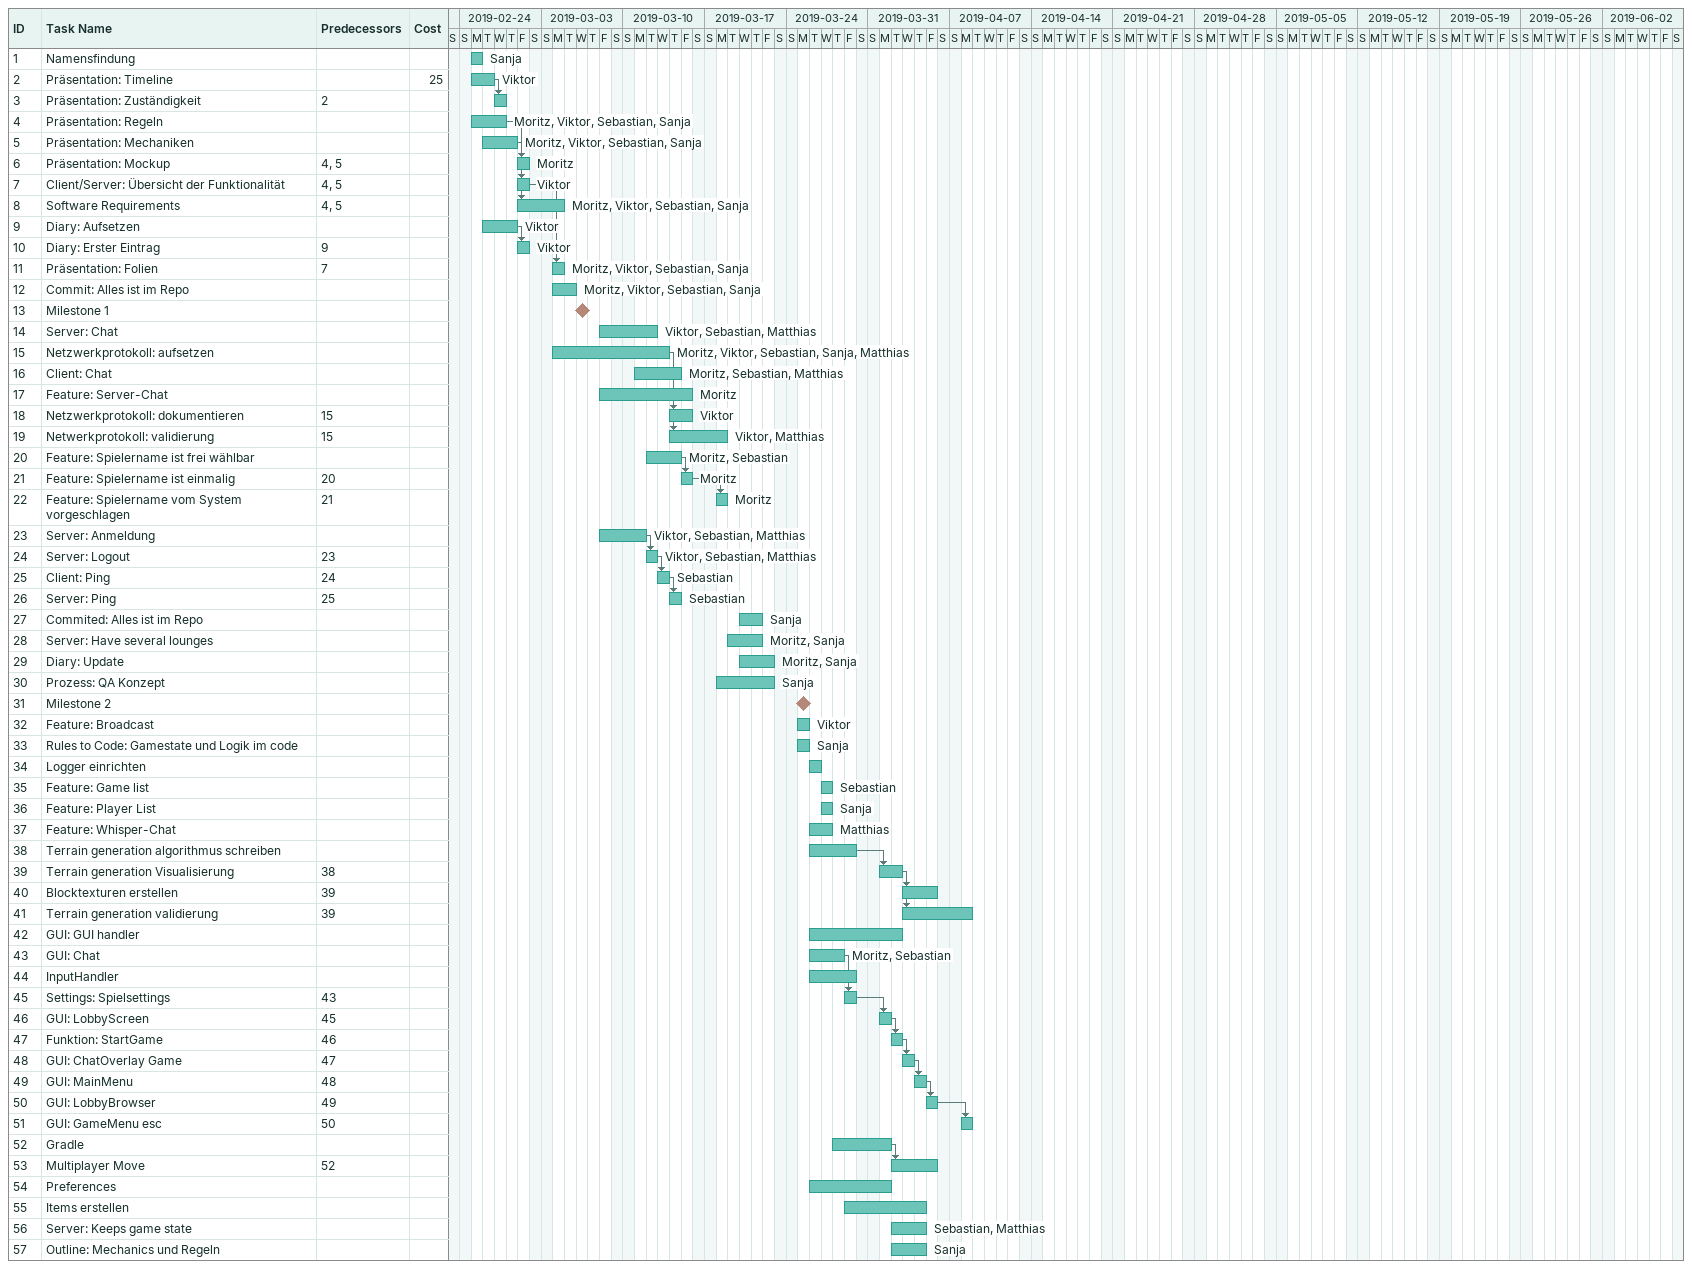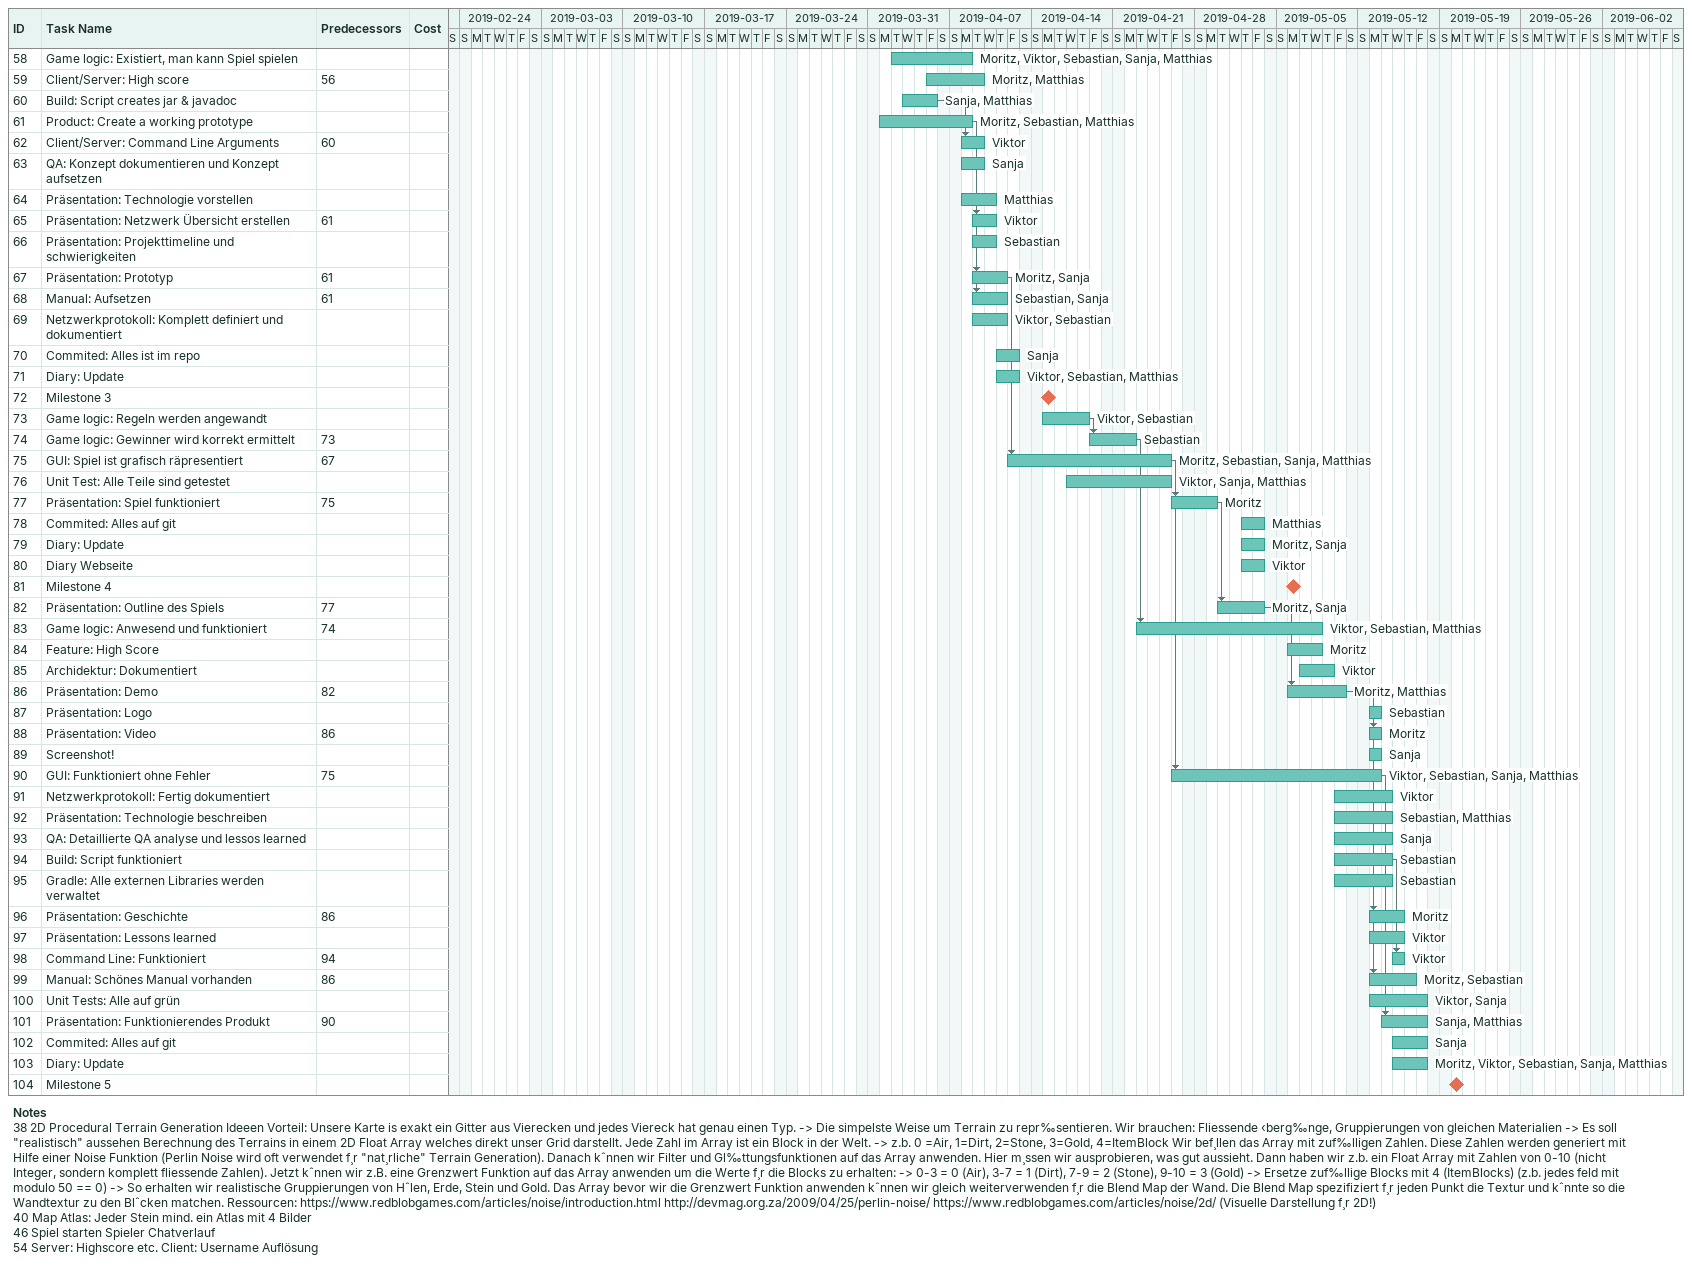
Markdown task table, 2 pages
| ID | Task | Start | Finish | Predecessors | Resources | Cost |
|---|---|---|---|---|---|---|
| 1 | Namensfindung | 2019-02-25 | 2019-02-25 |  | Sanja |  |
| 2 | Präsentation: Timeline | 2019-02-25 | 2019-02-26 |  | Viktor | 25 |
| 3 | Präsentation: Zuständigkeit | 2019-02-27 | 2019-02-27 | 2 |  |  |
| 4 | Präsentation: Regeln | 2019-02-25 | 2019-02-27 |  | Moritz, Viktor, Sebastian, Sanja |  |
| 5 | Präsentation: Mechaniken | 2019-02-26 | 2019-02-28 |  | Moritz, Viktor, Sebastian, Sanja |  |
| 6 | Präsentation: Mockup | 2019-03-01 | 2019-03-01 | 4, 5 | Moritz |  |
| 7 | Client/Server: Übersicht der Funktionalität | 2019-03-01 | 2019-03-01 | 4, 5 | Viktor |  |
| 8 | Software Requirements | 2019-03-01 | 2019-03-04 | 4, 5 | Moritz, Viktor, Sebastian, Sanja |  |
| 9 | Diary: Aufsetzen | 2019-02-26 | 2019-02-28 |  | Viktor |  |
| 10 | Diary: Erster Eintrag | 2019-03-01 | 2019-03-01 | 9 | Viktor |  |
| 11 | Präsentation: Folien | 2019-03-04 | 2019-03-04 | 7 | Moritz, Viktor, Sebastian, Sanja |  |
| 12 | Commit: Alles ist im Repo | 2019-03-04 | 2019-03-05 |  | Moritz, Viktor, Sebastian, Sanja |  |
| 13 | Milestone 1 (milestone) | 2019-03-06 | 2019-03-06 |  |  |  |
| 14 | Server: Chat | 2019-03-08 | 2019-03-12 |  | Viktor, Sebastian, Matthias |  |
| 15 | Netzwerkprotokoll: aufsetzen | 2019-03-04 | 2019-03-13 |  | Moritz, Viktor, Sebastian, Sanja, Matthias |  |
| 16 | Client: Chat | 2019-03-11 | 2019-03-14 |  | Moritz, Sebastian, Matthias |  |
| 17 | Feature: Server-Chat | 2019-03-08 | 2019-03-15 |  | Moritz |  |
| 18 | Netzwerkprotokoll: dokumentieren | 2019-03-14 | 2019-03-15 | 15 | Viktor |  |
| 19 | Netwerkprotokoll: validierung | 2019-03-14 | 2019-03-18 | 15 | Viktor, Matthias |  |
| 20 | Feature: Spielername ist frei wählbar | 2019-03-12 | 2019-03-14 |  | Moritz, Sebastian |  |
| 21 | Feature: Spielername ist einmalig | 2019-03-15 | 2019-03-15 | 20 | Moritz |  |
| 22 | Feature: Spielername vom System vorgeschlagen | 2019-03-18 | 2019-03-18 | 21 | Moritz |  |
| 23 | Server: Anmeldung | 2019-03-08 | 2019-03-11 |  | Viktor, Sebastian, Matthias |  |
| 24 | Server: Logout | 2019-03-12 | 2019-03-12 | 23 | Viktor, Sebastian, Matthias |  |
| 25 | Client: Ping | 2019-03-13 | 2019-03-13 | 24 | Sebastian |  |
| 26 | Server: Ping | 2019-03-14 | 2019-03-14 | 25 | Sebastian |  |
| 27 | Commited: Alles ist im Repo | 2019-03-20 | 2019-03-21 |  | Sanja |  |
| 28 | Server: Have several lounges | 2019-03-19 | 2019-03-21 |  | Moritz, Sanja |  |
| 29 | Diary: Update | 2019-03-20 | 2019-03-22 |  | Moritz, Sanja |  |
| 30 | Prozess: QA Konzept | 2019-03-18 | 2019-03-22 |  | Sanja |  |
| 31 | Milestone 2 (milestone) | 2019-03-25 | 2019-03-25 |  |  |  |
| 32 | Feature: Broadcast | 2019-03-25 | 2019-03-25 |  | Viktor |  |
| 33 | Rules to Code: Gamestate und Logik im code | 2019-03-25 | 2019-03-25 |  | Sanja |  |
| 34 | Logger einrichten | 2019-03-26 | 2019-03-26 |  |  |  |
| 35 | Feature: Game list | 2019-03-27 | 2019-03-27 |  | Sebastian |  |
| 36 | Feature: Player List | 2019-03-27 | 2019-03-27 |  | Sanja |  |
| 37 | Feature: Whisper-Chat | 2019-03-26 | 2019-03-27 |  | Matthias |  |
| 38 | Terrain generation algorithmus schreiben | 2019-03-26 | 2019-03-29 |  |  |  |
| 39 | Terrain generation Visualisierung | 2019-04-01 | 2019-04-02 | 38 |  |  |
| 40 | Blocktexturen erstellen | 2019-04-03 | 2019-04-05 | 39 |  |  |
| 41 | Terrain generation validierung | 2019-04-03 | 2019-04-08 | 39 |  |  |
| 42 | GUI: GUI handler | 2019-03-26 | 2019-04-02 |  |  |  |
| 43 | GUI: Chat | 2019-03-26 | 2019-03-28 |  | Moritz, Sebastian |  |
| 44 | InputHandler | 2019-03-26 | 2019-03-29 |  |  |  |
| 45 | Settings: Spielsettings | 2019-03-29 | 2019-03-29 | 43 |  |  |
| 46 | GUI: LobbyScreen | 2019-04-01 | 2019-04-01 | 45 |  |  |
| 47 | Funktion: StartGame | 2019-04-02 | 2019-04-02 | 46 |  |  |
| 48 | GUI: ChatOverlay Game | 2019-04-03 | 2019-04-03 | 47 |  |  |
| 49 | GUI: MainMenu | 2019-04-04 | 2019-04-04 | 48 |  |  |
| 50 | GUI: LobbyBrowser | 2019-04-05 | 2019-04-05 | 49 |  |  |
| 51 | GUI: GameMenu esc | 2019-04-08 | 2019-04-08 | 50 |  |  |
| 52 | Gradle | 2019-03-28 | 2019-04-01 |  |  |  |
| 53 | Multiplayer Move | 2019-04-02 | 2019-04-05 | 52 |  |  |
| 54 | Preferences | 2019-03-26 | 2019-04-01 |  |  |  |
| 55 | Items erstellen | 2019-03-29 | 2019-04-04 |  |  |  |
| 56 | Server: Keeps game state | 2019-04-02 | 2019-04-04 |  | Sebastian, Matthias |  |
| 57 | Outline: Mechanics und Regeln | 2019-04-02 | 2019-04-04 |  | Sanja |  |
| 58 | Game logic: Existiert, man kann Spiel spielen | 2019-04-02 | 2019-04-08 |  | Moritz, Viktor, Sebastian, Sanja, Matthias |  |
| 59 | Client/Server: High score | 2019-04-05 | 2019-04-09 | 56 | Moritz, Matthias |  |
| 60 | Build: Script creates jar & javadoc | 2019-04-03 | 2019-04-05 |  | Sanja, Matthias |  |
| 61 | Product: Create a working prototype | 2019-04-01 | 2019-04-08 |  | Moritz, Sebastian, Matthias |  |
| 62 | Client/Server: Command Line Arguments | 2019-04-08 | 2019-04-09 | 60 | Viktor |  |
| 63 | QA: Konzept dokumentieren und Konzept aufsetzen | 2019-04-08 | 2019-04-09 |  | Sanja |  |
| 64 | Präsentation: Technologie vorstellen | 2019-04-08 | 2019-04-10 |  | Matthias |  |
| 65 | Präsentation: Netzwerk Übersicht erstellen | 2019-04-09 | 2019-04-10 | 61 | Viktor |  |
| 66 | Präsentation: Projekttimeline und schwierigkeiten | 2019-04-09 | 2019-04-10 |  | Sebastian |  |
| 67 | Präsentation: Prototyp | 2019-04-09 | 2019-04-11 | 61 | Moritz, Sanja |  |
| 68 | Manual: Aufsetzen | 2019-04-09 | 2019-04-11 | 61 | Sebastian, Sanja |  |
| 69 | Netzwerkprotokoll: Komplett definiert und dokumentiert | 2019-04-09 | 2019-04-11 |  | Viktor, Sebastian |  |
| 70 | Commited: Alles ist im repo | 2019-04-11 | 2019-04-12 |  | Sanja |  |
| 71 | Diary: Update | 2019-04-11 | 2019-04-12 |  | Viktor, Sebastian, Matthias |  |
| 72 | Milestone 3 (milestone) | 2019-04-15 | 2019-04-15 |  |  |  |
| 73 | Game logic: Regeln werden angewandt | 2019-04-15 | 2019-04-18 |  | Viktor, Sebastian |  |
| 74 | Game logic: Gewinner wird korrekt ermittelt | 2019-04-19 | 2019-04-22 | 73 | Sebastian |  |
| 75 | GUI: Spiel ist grafisch räpresentiert | 2019-04-12 | 2019-04-25 | 67 | Moritz, Sebastian, Sanja, Matthias |  |
| 76 | Unit Test: Alle Teile sind getestet | 2019-04-17 | 2019-04-25 |  | Viktor, Sanja, Matthias |  |
| 77 | Präsentation: Spiel funktioniert | 2019-04-26 | 2019-04-29 | 75 | Moritz |  |
| 78 | Commited: Alles auf git | 2019-05-02 | 2019-05-03 |  | Matthias |  |
| 79 | Diary: Update | 2019-05-02 | 2019-05-03 |  | Moritz, Sanja |  |
| 80 | Diary Webseite | 2019-05-02 | 2019-05-03 |  | Viktor |  |
| 81 | Milestone 4 (milestone) | 2019-05-06 | 2019-05-06 |  |  |  |
| 82 | Präsentation: Outline des Spiels | 2019-04-30 | 2019-05-03 | 77 | Moritz, Sanja |  |
| 83 | Game logic: Anwesend und funktioniert | 2019-04-23 | 2019-05-08 | 74 | Viktor, Sebastian, Matthias |  |
| 84 | Feature: High Score | 2019-05-06 | 2019-05-08 |  | Moritz |  |
| 85 | Archidektur: Dokumentiert | 2019-05-07 | 2019-05-09 |  | Viktor |  |
| 86 | Präsentation: Demo | 2019-05-06 | 2019-05-10 | 82 | Moritz, Matthias |  |
| 87 | Präsentation: Logo | 2019-05-13 | 2019-05-13 |  | Sebastian |  |
| 88 | Präsentation: Video | 2019-05-13 | 2019-05-13 | 86 | Moritz |  |
| 89 | Screenshot! | 2019-05-13 | 2019-05-13 |  | Sanja |  |
| 90 | GUI: Funktioniert ohne Fehler | 2019-04-26 | 2019-05-13 | 75 | Viktor, Sebastian, Sanja, Matthias |  |
| 91 | Netzwerkprotokoll: Fertig dokumentiert | 2019-05-10 | 2019-05-14 |  | Viktor |  |
| 92 | Präsentation: Technologie beschreiben | 2019-05-10 | 2019-05-14 |  | Sebastian, Matthias |  |
| 93 | QA: Detaillierte QA analyse und lessos learned | 2019-05-10 | 2019-05-14 |  | Sanja |  |
| 94 | Build: Script funktioniert | 2019-05-10 | 2019-05-14 |  | Sebastian |  |
| 95 | Gradle: Alle externen Libraries werden verwaltet | 2019-05-10 | 2019-05-14 |  | Sebastian |  |
| 96 | Präsentation: Geschichte | 2019-05-13 | 2019-05-15 | 86 | Moritz |  |
| 97 | Präsentation: Lessons learned | 2019-05-13 | 2019-05-15 |  | Viktor |  |
| 98 | Command Line: Funktioniert | 2019-05-15 | 2019-05-15 | 94 | Viktor |  |
| 99 | Manual: Schönes Manual vorhanden | 2019-05-13 | 2019-05-16 | 86 | Moritz, Sebastian |  |
| 100 | Unit Tests: Alle auf grün | 2019-05-13 | 2019-05-17 |  | Viktor, Sanja |  |
| 101 | Präsentation: Funktionierendes Produkt | 2019-05-14 | 2019-05-17 | 90 | Sanja, Matthias |  |
| 102 | Commited: Alles auf git | 2019-05-15 | 2019-05-17 |  | Sanja |  |
| 103 | Diary: Update | 2019-05-15 | 2019-05-17 |  | Moritz, Viktor, Sebastian, Sanja, Matthias |  |
| 104 | Milestone 5 (milestone) | 2019-05-20 | 2019-05-20 |  |  |  |

Notes
- 38: 2D Procedural Terrain Generation Ideeen Vorteil: Unsere Karte is exakt ein Gitter aus Vierecken und jedes Viereck hat genau einen Typ. -> Die simpelste Weise um Terrain zu repr‰sentieren. Wir brauchen: Fliessende ‹berg‰nge, Gruppierungen von gleichen Materialien -> Es soll "realistisch" aussehen Berechnung des Terrains in einem 2D Float Array welches direkt unser Grid darstellt. Jede Zahl im Array ist ein Block in der Welt. -> z.b. 0 =Air, 1=Dirt, 2=Stone, 3=Gold, 4=ItemBlock Wir bef¸llen das Array mit zuf‰lligen Zahlen. Diese Zahlen werden generiert mit Hilfe einer Noise Funktion (Perlin Noise wird oft verwendet f¸r "nat¸rliche" Terrain Generation). Danach kˆnnen wir Filter und Gl‰ttungsfunktionen auf das Array anwenden. Hier m¸ssen wir ausprobieren, was gut aussieht. Dann haben wir z.b. ein Float Array mit Zahlen von 0-10 (nicht Integer, sondern komplett fliessende Zahlen). Jetzt kˆnnen wir z.B. eine Grenzwert Funktion auf das Array anwenden um die Werte f¸r die Blocks zu erhalten: -> 0-3 = 0 (Air), 3-7 = 1 (Dirt), 7-9 = 2 (Stone), 9-10 = 3 (Gold) -> Ersetze zuf‰llige Blocks mit 4 (ItemBlocks) (z.b. jedes feld mit modulo 50 == 0) -> So erhalten wir realistische Gruppierungen von Hˆlen, Erde, Stein und Gold. Das Array bevor wir die Grenzwert Funktion anwenden kˆnnen wir gleich weiterverwenden f¸r die Blend Map der Wand. Die Blend Map spezifiziert f¸r jeden Punkt die Textur und kˆnnte so die Wandtextur zu den Blˆcken matchen. Ressourcen: https://www.redblobgames.com/articles/noise/introduction.html http://devmag.org.za/2009/04/25/perlin-noise/ https://www.redblobgames.com/articles/noise/2d/ (Visuelle Darstellung f¸r 2D!)
- 40: Map Atlas: Jeder Stein mind. ein Atlas mit 4 Bilder
- 46: Spiel starten Spieler Chatverlauf
- 54: Server: Highscore etc. Client: Username Auflösung
